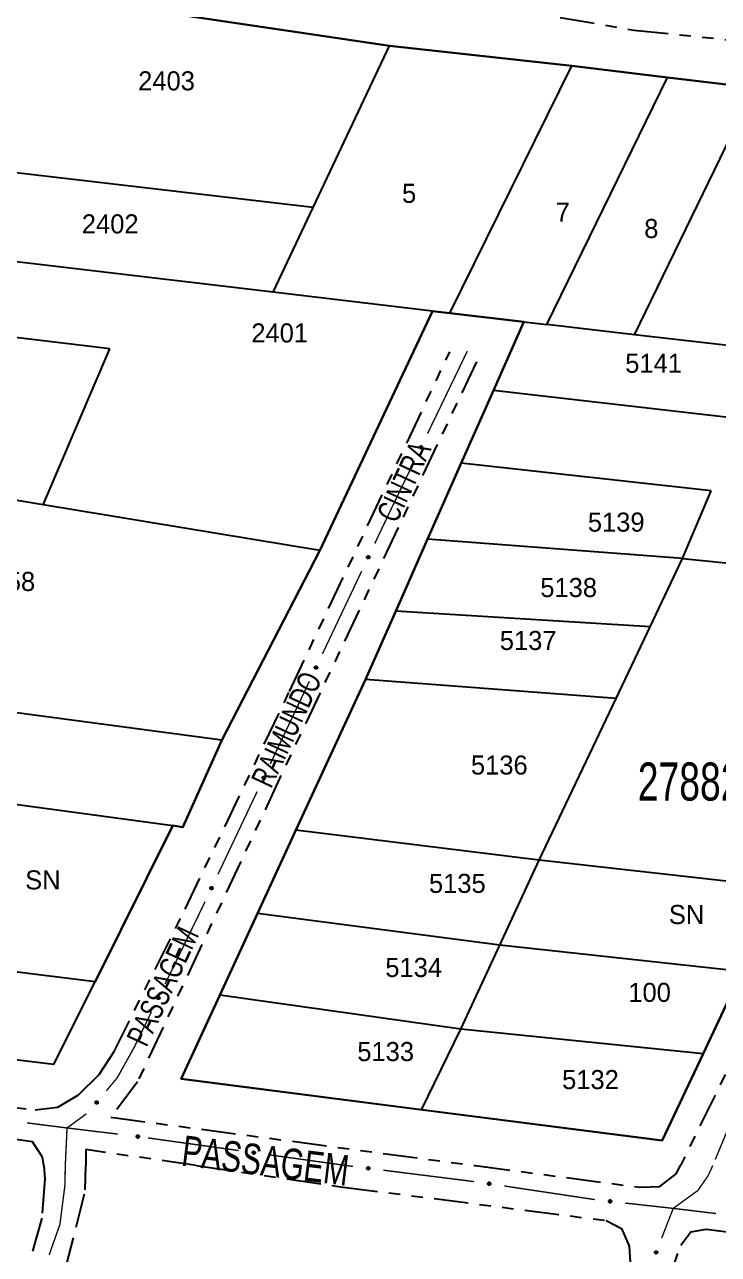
# Model space of a CAD drawing. Extents: x 203665 to 205970, y 4870865 to 4873745.
# Drawn here: x 204257.3 to 204348.3, y 4873288.7 to 4873449.9 of the extents above; entities that cross this region are included whole.
import ezdxf
from ezdxf.enums import TextEntityAlignment as Align

# ---------------------------------------------------------------- set-up
doc = ezdxf.new("R2010")
doc.units = 0
doc.header["$LTSCALE"] = 1.5
doc.header["$MEASUREMENT"] = 0
doc.linetypes.add('TRACO_25', pattern=[8, 3, -1, 1, -1, 1, -1])
for name, color, linetype in [('CD_MALHA_LOTES', 7, 'CONTINUOUS'), ('CD_TXT_QUADRA', 7, 'CONTINUOUS'), ('RU-QUADRA', 210, 'CONTINUOUS'), ('SV-EIXO-RUA-N-PAV', 6, 'CONTINUOUS'), ('SV-RUA-NAO-PAV', 7, 'CONTINUOUS'), ('SV-TXT-RUA-N-PAV', 7, 'CONTINUOUS'), ('Th_NmrPort', 1, 'CONTINUOUS')]:
    doc.layers.add(name, color=color, linetype=linetype)
doc.styles.add('ARIAL', font='ARIAL.SHX')

msp = doc.modelspace()

# ---------------------------------------------------------------- linework, layer by layer
at = {"layer": 'CD_MALHA_LOTES', "linetype": 'Continuous', "flags": 128}
for points in [[(204252.287238, 4873455.011352), (204305.169409, 4873447.162705)], [(204295.142987, 4873425.94956), (204305.169409, 4873447.162705)], [(204305.169409, 4873447.162705), (204329.069079, 4873444.50765)], [(204313.058843, 4873412.073251), (204329.069079, 4873444.50765)], [(204329.069079, 4873444.50765), (204341.586253, 4873443.011812)], [(204325.773117, 4873410.595273), (204341.586253, 4873443.011812)], [(204341.586253, 4873443.011812), (204352.995668, 4873441.648355)], [(204337.278495, 4873409.257824), (204352.995668, 4873441.648355)], [(204295.142987, 4873425.94956), (204240.448659, 4873432.344058)], [(204289.882655, 4873414.820147), (204295.142987, 4873425.94956)], [(204289.882655, 4873414.820147), (204235.478378, 4873421.2817)], [(204310.791959, 4873412.336766), (204289.882655, 4873414.820147)], [(204268.472378, 4873407.402126), (204230.996015, 4873411.915991)], [(204310.791959, 4873412.336766), (204296.002943, 4873380.955581)], [(204313.058843, 4873412.073251), (204310.791959, 4873412.336766)], [(204322.770009, 4873410.944371), (204313.058843, 4873412.073251)], [(204318.784151, 4873401.945782), (204322.770009, 4873410.944371)], [(204322.770009, 4873410.944371), (204325.773117, 4873410.595273)], [(204337.278495, 4873409.257824), (204325.773117, 4873410.595273)], [(204349.499384, 4873407.8372), (204337.278495, 4873409.257824)], [(204259.765641, 4873386.968278), (204268.472378, 4873407.402126)], [(204314.56101, 4873392.411494), (204318.784151, 4873401.945782)], [(204354.916368, 4873397.773701), (204318.784151, 4873401.945782)], [(204259.765641, 4873386.968278), (204222.314917, 4873393.182313)], [(204310.144992, 4873382.441764), (204314.56101, 4873392.411494)], [(204347.331725, 4873388.784133), (204314.56101, 4873392.411494)], [(204343.58411, 4873379.935759), (204347.331725, 4873388.784133)], [(204296.002943, 4873380.955581), (204259.765641, 4873386.968278)], [(204296.002943, 4873380.955581), (204283.161464, 4873356.073113)], [(204305.968705, 4873373.013256), (204310.144992, 4873382.441764)], [(204343.58411, 4873379.935759), (204310.144992, 4873382.441764)], [(204339.313788, 4873370.945052), (204343.58411, 4873379.935759)], [(204343.58411, 4873379.935759), (204375.28311, 4873376.704643)], [(204301.99442, 4873364.040795), (204305.968705, 4873373.013256)], [(204339.313788, 4873370.945052), (204305.968705, 4873373.013256)], [(204334.860532, 4873361.569198), (204339.313788, 4873370.945052)], [(204283.161464, 4873356.073113), (204209.663389, 4873365.880506)], [(204292.875049, 4873344.271783), (204301.99442, 4873364.040795)], [(204334.860532, 4873361.569198), (204301.99442, 4873364.040795)], [(204324.793303, 4873340.373722), (204334.860532, 4873361.569198)], [(204283.161464, 4873356.073113), (204278.049084, 4873344.685795)], [(204241.500226, 4873349.673299), (204276.734671, 4873344.895074)], [(204276.734671, 4873344.895074), (204266.562137, 4873324.414008)], [(204278.049084, 4873344.685795), (204276.734671, 4873344.895074)], [(204287.843937, 4873333.365317), (204292.875049, 4873344.271783)], [(204324.793303, 4873340.373722), (204292.875049, 4873344.271783)], [(204319.629248, 4873329.203235), (204324.793303, 4873340.373722)], [(204356.679844, 4873336.764037), (204324.793303, 4873340.373722)], [(204282.894069, 4873322.634973), (204287.843937, 4873333.365317)], [(204319.629248, 4873329.203235), (204287.843937, 4873333.365317)], [(204266.562137, 4873324.414008), (204231.453489, 4873328.778049)], [(204314.526859, 4873318.210837), (204319.629248, 4873329.203235)], [(204351.326917, 4873325.771166), (204319.629248, 4873329.203235)], [(204351.326917, 4873325.771166), (204346.255153, 4873314.97472)], [(204261.164018, 4873313.613748), (204266.562137, 4873324.414008)], [(204277.832513, 4873311.662509), (204282.894069, 4873322.634973)], [(204314.526859, 4873318.210837), (204282.894069, 4873322.634973)], [(204309.366154, 4873307.634797), (204314.526859, 4873318.210837)], [(204346.255153, 4873314.97472), (204314.526859, 4873318.210837)], [(204226.073615, 4873317.861365), (204261.164018, 4873313.613748)], [(204346.255153, 4873314.97472), (204340.914202, 4873303.605244)], [(204309.366154, 4873307.634797), (204277.832513, 4873311.662509)], [(204340.914202, 4873303.605244), (204309.366154, 4873307.634797)]]:
    msp.add_lwpolyline(points, dxfattribs=at)
at = {"layer": 'RU-QUADRA', "linetype": 'Continuous', "flags": 128}
for points in [[(204352.995668, 4873441.648355), (204341.586253, 4873443.011812), (204329.069079, 4873444.50765), (204305.169409, 4873447.162705), (204252.287238, 4873455.011352)], [(204226.073615, 4873317.861365), (204261.164018, 4873313.613748), (204266.562137, 4873324.414008), (204276.734671, 4873344.895074), (204278.049084, 4873344.685795), (204283.161464, 4873356.073113), (204296.002943, 4873380.955581), (204310.791959, 4873412.336766), (204313.058843, 4873412.073251), (204322.770009, 4873410.944371), (204318.784151, 4873401.945782), (204314.56101, 4873392.411494), (204310.144992, 4873382.441764), (204305.968705, 4873373.013256), (204301.99442, 4873364.040795), (204292.875049, 4873344.271783), (204287.843937, 4873333.365317), (204282.894069, 4873322.634973), (204277.832513, 4873311.662509), (204340.914202, 4873303.605244), (204346.255153, 4873314.97472), (204351.326917, 4873325.771166)]]:
    msp.add_lwpolyline(points, dxfattribs=at)
at = {"layer": 'SV-EIXO-RUA-N-PAV', "const_width": 0.18}
for points in [[(204315.35979, 4873407.11514), (204310.147581, 4873396.306215)], [(204308.410178, 4873392.703239), (204305.369723, 4873386.398033)], [(204305.205593, 4873386.057665), (204303.22484, 4873381.881462)], [(204305.369723, 4873386.398033), (204305.205593, 4873386.057665)], [(204301.510691, 4873378.267366), (204296.368245, 4873367.425076)], [(204294.654097, 4873363.810979), (204293.368485, 4873361.100407)], [(204293.303542, 4873360.963481), (204289.51564, 4873352.966799)], [(204293.368485, 4873361.100407), (204293.303542, 4873360.963481)], [(204287.803294, 4873349.351847), (204282.666258, 4873338.506993)], [(204280.953913, 4873334.892042), (204280.525827, 4873333.988304)], [(204280.19464, 4873333.289132), (204275.718083, 4873324.094635)], [(204280.525827, 4873333.988304), (204280.19464, 4873333.289132)], [(204273.967094, 4873320.498242), (204271.778359, 4873316.002751)], [(204271.705065, 4873315.852211), (204269.840876, 4873312.503576)], [(204271.778359, 4873316.002751), (204271.705065, 4873315.852211)], [(204269.457824, 4873311.815501), (204268.041424, 4873310.115821)], [(204269.840876, 4873312.503576), (204269.457824, 4873311.815501)], [(204351.494429, 4873309.879039), (204347.864582, 4873301.106065)], [(204265.42079, 4873307.106584), (204263.003837, 4873305.329413)], [(204257.623125, 4873305.906024), (204262.583539, 4873305.278095)], [(204262.583539, 4873305.278095), (204262.882565, 4873305.240242)], [(204262.882565, 4873305.240242), (204262.656548, 4873300.396039)], [(204263.003837, 4873305.329413), (204262.882565, 4873305.240242)], [(204262.882565, 4873305.240242), (204269.532661, 4873304.435693)], [(204273.500555, 4873303.931055), (204285.385904, 4873302.276221)], [(204262.652333, 4873300.305694), (204262.618864, 4873298.305974)], [(204262.656548, 4873300.396039), (204262.652333, 4873300.305694)], [(204289.347687, 4873301.724609), (204299.252145, 4873300.345581)], [(204299.252145, 4873300.345581), (204299.538624, 4873300.305694)], [(204300.376761, 4873300.20036), (204299.538624, 4873300.305694)], [(204347.533426, 4873300.305694), (204347.113509, 4873299.398131)], [(204316.251881, 4873298.20522), (204304.345541, 4873299.701575)], [(204346.923573, 4873298.987624), (204346.045305, 4873297.713275)], [(204347.113509, 4873299.398131), (204346.923573, 4873298.987624)], [(204262.610024, 4873297.777785), (204262.041378, 4873293.342351)], [(204262.618864, 4873298.305974), (204262.610024, 4873297.777785)], [(204332.076688, 4873295.845517), (204320.210107, 4873297.629965)], [(204345.58583, 4873297.046585), (204343.006075, 4873295.16963)], [(204346.045305, 4873297.713275), (204345.58583, 4873297.046585)], [(204342.351046, 4873294.69305), (204336.050911, 4873295.393697)], [(204342.351046, 4873294.69305), (204340.829225, 4873290.789246)], [(204343.006075, 4873295.16963), (204342.351046, 4873294.69305)], [(204343.007333, 4873294.614047), (204342.351046, 4873294.69305)], [(204347.971493, 4873294.01646), (204343.007333, 4873294.614047)], [(204261.94138, 4873292.562366), (204261.199793, 4873290.47665)], [(204262.041378, 4873293.342351), (204261.94138, 4873292.562366)], [(204260.871551, 4873289.553471), (204260.538974, 4873288.588999)], [(204261.199793, 4873290.47665), (204260.871551, 4873289.553471)]]:
    msp.add_lwpolyline(points, dxfattribs=at)
at = {"layer": 'SV-EIXO-RUA-N-PAV'}
for points in [[(204309.440442, 4873394.586333), (204309.457224, 4873394.540394), (204309.462253, 4873394.49748), (204309.456146, 4873394.46048), (204309.442224, 4873394.429191), (204309.424376, 4873394.398786), (204309.399618, 4873394.372101), (204309.365579, 4873394.34857), (204309.319614, 4873394.331412), (204309.275314, 4873394.329149), (204309.238719, 4873394.333196), (204309.205257, 4873394.345834), (204309.17601, 4873394.363668), (204309.149142, 4873394.390302), (204309.125633, 4873394.42503), (204309.109498, 4873394.471667), (204309.104856, 4873394.513772), (204309.111703, 4873394.549405), (204309.124622, 4873394.582965), (204309.143215, 4873394.613788), (204309.167669, 4873394.639843), (204309.202678, 4873394.66345), (204309.24892, 4873394.678765), (204309.290862, 4873394.683874), (204309.326582, 4873394.67753), (204309.359335, 4873394.664067), (204309.390049, 4873394.646536), (204309.41791, 4873394.622766), (204309.440442, 4873394.586333)], [(204302.528798, 4873380.157059), (204302.545876, 4873380.111229), (204302.551182, 4873380.068349), (204302.545314, 4873380.03131), (204302.531593, 4873379.999933), (204302.513942, 4873379.969413), (204302.489356, 4873379.942569), (204302.455469, 4873379.918819), (204302.409616, 4873379.901365), (204302.365331, 4873379.898817), (204302.328711, 4873379.902628), (204302.295169, 4873379.91505), (204302.265808, 4873379.932695), (204302.238768, 4873379.959155), (204302.215036, 4873379.993731), (204302.198601, 4873380.040263), (204302.193688, 4873380.082338), (204302.200305, 4873380.118014), (204302.213007, 4873380.151657), (204302.231402, 4873380.182599), (204302.255687, 4873380.20881), (204302.290543, 4873380.232643), (204302.336685, 4873380.248255), (204302.378594, 4873380.253635), (204302.414353, 4873380.247521), (204302.447193, 4873380.234269), (204302.478019, 4873380.216937), (204302.506032, 4873380.193346), (204302.528798, 4873380.157059)], [(204295.672204, 4873365.700673), (204295.689282, 4873365.654843), (204295.694588, 4873365.611962), (204295.688719, 4873365.574924), (204295.674999, 4873365.543546), (204295.657347, 4873365.513026), (204295.632761, 4873365.486182), (204295.598875, 4873365.462433), (204295.553021, 4873365.444979), (204295.508737, 4873365.44243), (204295.472117, 4873365.446241), (204295.438574, 4873365.458664), (204295.409213, 4873365.476308), (204295.382174, 4873365.502769), (204295.358441, 4873365.537345), (204295.342006, 4873365.583877), (204295.337093, 4873365.625952), (204295.34371, 4873365.661628), (204295.356412, 4873365.69527), (204295.374807, 4873365.726212), (204295.399093, 4873365.752424), (204295.433948, 4873365.776256), (204295.48009, 4873365.791869), (204295.521999, 4873365.797248), (204295.557759, 4873365.791134), (204295.590598, 4873365.777883), (204295.621425, 4873365.76055), (204295.649438, 4873365.73696), (204295.672204, 4873365.700673)], [(204288.820459, 4873351.242049), (204288.837559, 4873351.196227), (204288.842887, 4873351.153349), (204288.837037, 4873351.116308), (204288.823332, 4873351.084923), (204288.805695, 4873351.054395), (204288.781123, 4873351.027538), (204288.747248, 4873351.003772), (204288.701404, 4873350.986295), (204288.65712, 4873350.983725), (204288.620499, 4873350.987517), (204288.58695, 4873350.999923), (204288.55758, 4873351.017553), (204288.530527, 4873351.044), (204288.506778, 4873351.078564), (204288.490319, 4873351.125088), (204288.485385, 4873351.16716), (204288.491984, 4873351.20284), (204288.50467, 4873351.236488), (204288.523049, 4873351.26744), (204288.547322, 4873351.293663), (204288.582165, 4873351.317513), (204288.6283, 4873351.333149), (204288.670206, 4873351.338549), (204288.705968, 4873351.332453), (204288.738815, 4873351.319218), (204288.76965, 4873351.301901), (204288.797675, 4873351.278324), (204288.820459, 4873351.242049)], [(204281.971077, 4873336.782243), (204281.988178, 4873336.736422), (204281.993505, 4873336.693544), (204281.987655, 4873336.656502), (204281.973951, 4873336.625118), (204281.956314, 4873336.594589), (204281.931742, 4873336.567733), (204281.897867, 4873336.543966), (204281.852022, 4873336.52649), (204281.807739, 4873336.523919), (204281.771117, 4873336.527712), (204281.737568, 4873336.540118), (204281.708198, 4873336.557748), (204281.681146, 4873336.584194), (204281.657396, 4873336.618758), (204281.640938, 4873336.665282), (204281.636004, 4873336.707355), (204281.642603, 4873336.743034), (204281.655288, 4873336.776683), (204281.673668, 4873336.807634), (204281.69794, 4873336.833858), (204281.732784, 4873336.857708), (204281.778918, 4873336.873343), (204281.820824, 4873336.878744), (204281.856587, 4873336.872647), (204281.889433, 4873336.859412), (204281.920268, 4873336.842095), (204281.948293, 4873336.818519), (204281.971077, 4873336.782243)], [(204275.004458, 4873322.377434), (204275.021066, 4873322.331432), (204275.025934, 4873322.288499), (204275.019687, 4873322.251523), (204275.005647, 4873322.220287), (204274.987684, 4873322.189949), (204274.962825, 4873322.163358), (204274.928698, 4873322.139956), (204274.882668, 4873322.122971), (204274.83836, 4873322.120875), (204274.801781, 4873322.12506), (204274.768367, 4873322.137825), (204274.739188, 4873322.155769), (204274.71242, 4873322.182504), (204274.689042, 4873322.21732), (204274.673084, 4873322.264018), (204274.668601, 4873322.306141), (204274.675582, 4873322.341748), (204274.688627, 4873322.375258), (204274.707337, 4873322.406011), (204274.731889, 4873322.431973), (204274.766987, 4873322.455448), (204274.813286, 4873322.470588), (204274.855247, 4873322.475539), (204274.890943, 4873322.46906), (204274.923645, 4873322.455474), (204274.954293, 4873322.437827), (204274.982063, 4873322.413952), (204275.004458, 4873322.377434)], [(204266.937604, 4873308.619285), (204266.942721, 4873308.570645), (204266.937174, 4873308.527795), (204266.92226, 4873308.493388), (204266.901153, 4873308.466419), (204266.876452, 4873308.441261), (204266.845952, 4873308.421391), (204266.807216, 4873308.406836), (204266.75846, 4873308.40136), (204266.714937, 4873308.409928), (204266.680423, 4873308.422745), (204266.651034, 4873308.443135), (204266.626997, 4873308.46754), (204266.607404, 4873308.499904), (204266.593037, 4873308.539303), (204266.588717, 4873308.588463), (204266.594445, 4873308.630435), (204266.609744, 4873308.663336), (204266.630429, 4873308.692751), (204266.655955, 4873308.718133), (204266.686006, 4873308.737466), (204266.725702, 4873308.75186), (204266.774279, 4873308.755481), (204266.816206, 4873308.750246), (204266.849313, 4873308.735413), (204266.877814, 4873308.714396), (204266.903349, 4873308.689928), (204266.924599, 4873308.660101), (204266.937604, 4873308.619285)], [(204272.025985, 4873304.247507), (204272.064586, 4873304.27754), (204272.103903, 4873304.29546), (204272.140997, 4873304.300967), (204272.175044, 4873304.297287), (204272.209453, 4873304.289598), (204272.242433, 4873304.274193), (204272.275251, 4873304.248986), (204272.305651, 4873304.210476), (204272.32136, 4873304.168993), (204272.328705, 4873304.132916), (204272.326912, 4873304.097192), (204272.318883, 4873304.063891), (204272.301748, 4873304.030162), (204272.275878, 4873303.997154), (204272.236415, 4873303.967523), (204272.19775, 4873303.950219), (204272.161731, 4873303.945835), (204272.125828, 4873303.947865), (204272.090794, 4873303.956136), (204272.058506, 4873303.971444), (204272.025319, 4873303.99755), (204271.99659, 4873304.036888), (204271.978891, 4873304.075255), (204271.974002, 4873304.111203), (204271.976797, 4873304.146505), (204271.984089, 4873304.18111), (204271.998194, 4873304.214908), (204272.025985, 4873304.247507)], [(204287.239668, 4873302.129258), (204287.278269, 4873302.159292), (204287.317586, 4873302.177211), (204287.35468, 4873302.182718), (204287.388727, 4873302.179038), (204287.423136, 4873302.171349), (204287.456117, 4873302.155944), (204287.488934, 4873302.130738), (204287.519334, 4873302.092227), (204287.535043, 4873302.050745), (204287.542388, 4873302.014667), (204287.540595, 4873301.978943), (204287.532566, 4873301.945642), (204287.515431, 4873301.911913), (204287.489562, 4873301.878905), (204287.450098, 4873301.849274), (204287.411433, 4873301.831971), (204287.375414, 4873301.827586), (204287.339511, 4873301.829616), (204287.304477, 4873301.837887), (204287.272189, 4873301.853196), (204287.239002, 4873301.879302), (204287.210273, 4873301.918639), (204287.192575, 4873301.957006), (204287.187685, 4873301.992954), (204287.19048, 4873302.028256), (204287.197772, 4873302.062861), (204287.211877, 4873302.096659), (204287.239668, 4873302.129258)], [(204302.489984, 4873299.82383), (204302.451787, 4873299.793284), (204302.412712, 4873299.774843), (204302.375695, 4873299.768842), (204302.341601, 4873299.772068), (204302.307093, 4873299.779298), (204302.27391, 4873299.794262), (204302.24076, 4873299.81903), (204302.20985, 4873299.857131), (204302.193589, 4873299.898401), (204302.185764, 4873299.934378), (204302.187082, 4873299.970122), (204302.194666, 4873300.003527), (204302.21135, 4873300.037482), (204302.236778, 4873300.070831), (204302.275843, 4873300.100986), (204302.314274, 4873300.118802), (204302.350231, 4873300.123667), (204302.386158, 4873300.122114), (204302.4213, 4873300.114312), (204302.453788, 4873300.099434), (204302.48732, 4873300.073773), (204302.516571, 4873300.034821), (204302.534779, 4873299.996693), (204302.540147, 4873299.960814), (204302.537822, 4873299.925478), (204302.530992, 4873299.890779), (204302.517338, 4873299.856796), (204302.489984, 4873299.82383)], [(204318.358057, 4873297.797151), (204318.319131, 4873297.76754), (204318.279621, 4873297.750051), (204318.24247, 4873297.744949), (204318.208464, 4873297.749001), (204318.174142, 4873297.757064), (204318.141331, 4873297.772829), (204318.10879, 4873297.798392), (204318.078813, 4873297.837231), (204318.063557, 4873297.878883), (204318.056606, 4873297.915039), (204318.05879, 4873297.950741), (204318.067181, 4873297.983952), (204318.084684, 4873298.017493), (204318.110911, 4873298.050216), (204318.150696, 4873298.079415), (204318.189548, 4873298.096295), (204318.225612, 4873298.100286), (204318.261491, 4873298.097864), (204318.296433, 4873298.089212), (204318.328551, 4873298.073552), (204318.361451, 4873298.047085), (204318.38975, 4873298.007436), (204318.407028, 4873297.968878), (204318.411525, 4873297.932879), (204318.408345, 4873297.89761), (204318.400676, 4873297.863086), (204318.386203, 4873297.829445), (204318.358057, 4873297.797151)], [(204334.193799, 4873295.489471), (204334.156041, 4873295.458383), (204334.117234, 4873295.439386), (204334.080306, 4873295.432858), (204334.046169, 4873295.435598), (204334.011562, 4873295.442334), (204333.978169, 4873295.456824), (204333.944669, 4873295.481116), (204333.913218, 4873295.518773), (204333.89637, 4873295.559806), (204333.888033, 4873295.595667), (204333.888841, 4873295.631427), (204333.895948, 4873295.664937), (204333.912146, 4873295.699126), (204333.937095, 4873295.732835), (204333.975726, 4873295.763543), (204334.013899, 4873295.781907), (204334.049783, 4873295.787283), (204334.085729, 4873295.786244), (204334.120978, 4873295.778943), (204334.153675, 4873295.764531), (204334.18757, 4873295.73935), (204334.217373, 4873295.70082), (204334.236123, 4873295.662955), (204334.242002, 4873295.627156), (204334.240182, 4873295.591791), (204334.233848, 4873295.556998), (204334.22068, 4873295.522824), (204334.193799, 4873295.489471)], [(204340.257256, 4873289.024114), (204340.279161, 4873288.980385), (204340.289046, 4873288.938323), (204340.287192, 4873288.900869), (204340.276925, 4873288.868198), (204340.262656, 4873288.835957), (204340.241098, 4873288.806626), (204340.209961, 4873288.779372), (204340.166249, 4873288.75709), (204340.122495, 4873288.749796), (204340.085678, 4873288.749648), (204340.050994, 4873288.758393), (204340.019906, 4873288.77278), (204339.990179, 4873288.79618), (204339.962868, 4873288.828005), (204339.941526, 4873288.872501), (204339.932119, 4873288.913804), (204339.934862, 4873288.949984), (204339.943875, 4873288.984797), (204339.958837, 4873289.017537), (204339.980164, 4873289.046208), (204340.012256, 4873289.073649), (204340.056453, 4873289.094131), (204340.09754, 4873289.103984), (204340.13375, 4873289.101749), (204340.167824, 4873289.092104), (204340.200335, 4873289.078186), (204340.230721, 4873289.057743), (204340.257256, 4873289.024114)]]:
    msp.add_lwpolyline(points, close=True, dxfattribs=at)
for points in [[(204309.143215, 4873394.613788), (204309.104856, 4873394.513772)], [(204309.167669, 4873394.639843), (204309.109498, 4873394.471667)], [(204309.15413, 4873394.62263), (204309.109523, 4873394.498711)], [(204309.184925, 4873394.645653), (204309.120517, 4873394.455538)], [(204309.202678, 4873394.66345), (204309.125633, 4873394.42503)], [(204309.225509, 4873394.666984), (204309.138249, 4873394.41063)], [(204309.24892, 4873394.678765), (204309.149142, 4873394.390302)], [(204309.268046, 4873394.6798), (204309.163686, 4873394.3817)], [(204309.290862, 4873394.683874), (204309.17601, 4873394.363668)], [(204309.306522, 4873394.67791), (204309.191493, 4873394.357687)], [(204309.326582, 4873394.67753), (204309.205257, 4873394.345834)], [(204309.341441, 4873394.668646), (204309.220398, 4873394.342234)], [(204309.359335, 4873394.664067), (204309.238719, 4873394.333196)], [(204309.374034, 4873394.651414), (204309.260783, 4873394.334879)], [(204309.390049, 4873394.646536), (204309.275314, 4873394.329149)], [(204309.401798, 4873394.630452), (204309.299852, 4873394.334218)], [(204309.41791, 4873394.622766), (204309.319614, 4873394.331412)], [(204309.427191, 4873394.604573), (204309.342432, 4873394.343983)], [(204309.440442, 4873394.586333), (204309.365579, 4873394.34857)], [(204309.448566, 4873394.560938), (204309.385431, 4873394.36718)], [(204309.457224, 4873394.540394), (204309.399618, 4873394.372101)], [(204309.460196, 4873394.515943), (204309.414953, 4873394.393846)], [(204309.462253, 4873394.49748), (204309.424376, 4873394.398786)], [(204302.231402, 4873380.182599), (204302.193688, 4873380.082338)], [(204302.242259, 4873380.191511), (204302.198452, 4873380.067307)], [(204302.255687, 4873380.20881), (204302.198601, 4873380.040263)], [(204302.272905, 4873380.214731), (204302.209723, 4873380.024206)], [(204302.290543, 4873380.232643), (204302.215036, 4873379.993731)], [(204302.313351, 4873380.236324), (204302.227744, 4873379.979413)], [(204302.336685, 4873380.248255), (204302.238768, 4873379.959155)], [(204302.355804, 4873380.249414), (204302.253367, 4873379.950648)], [(204302.378594, 4873380.253635), (204302.265808, 4873379.932695)], [(204302.394291, 4873380.247772), (204302.281328, 4873379.926814)], [(204302.414353, 4873380.247521), (204302.295169, 4873379.91505)], [(204302.42927, 4873380.238733), (204302.310333, 4873379.911547)], [(204302.447193, 4873380.234269), (204302.328711, 4873379.902628)], [(204302.461973, 4873380.221712), (204302.350764, 4873379.904453)], [(204302.478019, 4873380.216937), (204302.365331, 4873379.898817)], [(204302.489871, 4873380.200928), (204302.389836, 4873379.904044)], [(204302.506032, 4873380.193346), (204302.409616, 4873379.901365)], [(204302.51543, 4873380.175214), (204302.432353, 4873379.914083)], [(204302.528798, 4873380.157059), (204302.455469, 4873379.918819)], [(204302.537086, 4873380.131718), (204302.475201, 4873379.937556)], [(204302.545876, 4873380.111229), (204302.489356, 4873379.942569)], [(204302.549006, 4873380.086798), (204302.504551, 4873379.964412)], [(204302.551182, 4873380.068349), (204302.513942, 4873379.969413)], [(204295.374807, 4873365.726212), (204295.337093, 4873365.625952)], [(204295.385664, 4873365.735125), (204295.341857, 4873365.610921)], [(204295.399093, 4873365.752424), (204295.342006, 4873365.583877)], [(204295.41631, 4873365.758345), (204295.353129, 4873365.567819)], [(204295.433948, 4873365.776256), (204295.358441, 4873365.537345)], [(204295.456756, 4873365.779938), (204295.37115, 4873365.523027)], [(204295.48009, 4873365.791869), (204295.382174, 4873365.502769)], [(204295.49921, 4873365.793027), (204295.396772, 4873365.494261)], [(204295.521999, 4873365.797248), (204295.409213, 4873365.476308)], [(204295.537697, 4873365.791385), (204295.424734, 4873365.470428)], [(204295.557759, 4873365.791134), (204295.438574, 4873365.458664)], [(204295.572675, 4873365.782346), (204295.453738, 4873365.455161)], [(204295.590598, 4873365.777883), (204295.472117, 4873365.446241)], [(204295.605378, 4873365.765325), (204295.49417, 4873365.448066)], [(204295.621425, 4873365.76055), (204295.508737, 4873365.44243)], [(204295.633277, 4873365.744542), (204295.533242, 4873365.447657)], [(204295.649438, 4873365.73696), (204295.553021, 4873365.444979)], [(204295.658836, 4873365.718827), (204295.575759, 4873365.457696)], [(204295.672204, 4873365.700673), (204295.598875, 4873365.462433)], [(204295.680492, 4873365.675331), (204295.618607, 4873365.48117)], [(204295.689282, 4873365.654843), (204295.632761, 4873365.486182)], [(204295.692412, 4873365.630412), (204295.647957, 4873365.508025)], [(204295.694588, 4873365.611962), (204295.657347, 4873365.513026)], [(204288.523049, 4873351.26744), (204288.485385, 4873351.16716)], [(204288.533902, 4873351.276357), (204288.490157, 4873351.152132)], [(204288.547322, 4873351.293663), (204288.490319, 4873351.125088)], [(204288.564536, 4873351.299593), (204288.50145, 4873351.109036)], [(204288.582165, 4873351.317513), (204288.506778, 4873351.078564)], [(204288.604971, 4873351.321206), (204288.519493, 4873351.064252)], [(204288.6283, 4873351.333149), (204288.530527, 4873351.044)], [(204288.647418, 4873351.334316), (204288.54513, 4873351.0355)], [(204288.670206, 4873351.338549), (204288.55758, 4873351.017553)], [(204288.685906, 4873351.332694), (204288.573104, 4873351.01168)], [(204288.705968, 4873351.332453), (204288.58695, 4873350.999923)], [(204288.720889, 4873351.323672), (204288.602116, 4873350.996428)], [(204288.738815, 4873351.319218), (204288.620499, 4873350.987517)], [(204288.753601, 4873351.306667), (204288.642551, 4873350.989353)], [(204288.76965, 4873351.301901), (204288.65712, 4873350.983725)], [(204288.781509, 4873351.285898), (204288.681623, 4873350.988964)], [(204288.797675, 4873351.278324), (204288.701404, 4873350.986295)], [(204288.807082, 4873351.260196), (204288.724135, 4873350.999024)], [(204288.820459, 4873351.242049), (204288.747248, 4873351.003772)], [(204288.828759, 4873351.216711), (204288.766971, 4873351.022519)], [(204288.837559, 4873351.196227), (204288.781123, 4873351.027538)], [(204288.840702, 4873351.171798), (204288.796308, 4873351.049389)], [(204288.842887, 4873351.153349), (204288.805695, 4873351.054395)], [(204281.673668, 4873336.807634), (204281.636004, 4873336.707355)], [(204281.68452, 4873336.816552), (204281.640775, 4873336.692326)], [(204281.69794, 4873336.833858), (204281.640938, 4873336.665282)], [(204281.715155, 4873336.839788), (204281.652068, 4873336.64923)], [(204281.732784, 4873336.857708), (204281.657396, 4873336.618758)], [(204281.75559, 4873336.8614), (204281.670112, 4873336.604447)], [(204281.778918, 4873336.873343), (204281.681146, 4873336.584194)], [(204281.798037, 4873336.874511), (204281.695749, 4873336.575694)], [(204281.820824, 4873336.878744), (204281.708198, 4873336.557748)], [(204281.836525, 4873336.872888), (204281.723722, 4873336.551875)], [(204281.856587, 4873336.872647), (204281.737568, 4873336.540118)], [(204281.871508, 4873336.863867), (204281.752734, 4873336.536622)], [(204281.889433, 4873336.859412), (204281.771117, 4873336.527712)], [(204281.904219, 4873336.846862), (204281.793169, 4873336.529548)], [(204281.920268, 4873336.842095), (204281.807739, 4873336.523919)], [(204281.932128, 4873336.826093), (204281.832241, 4873336.529158)], [(204281.948293, 4873336.818519), (204281.852022, 4873336.52649)], [(204281.9577, 4873336.800391), (204281.874753, 4873336.539218)], [(204281.971077, 4873336.782243), (204281.897867, 4873336.543966)], [(204281.979378, 4873336.756905), (204281.91759, 4873336.562714)], [(204281.988178, 4873336.736422), (204281.931742, 4873336.567733)], [(204281.99132, 4873336.711992), (204281.946926, 4873336.589584)], [(204281.993505, 4873336.693544), (204281.956314, 4873336.594589)], [(204274.707337, 4873322.406011), (204274.668601, 4873322.306141)], [(204274.731889, 4873322.431973), (204274.673084, 4873322.264018)], [(204274.718285, 4873322.414812), (204274.673211, 4873322.291062)], [(204274.749167, 4873322.437718), (204274.684042, 4873322.247848)], [(204274.766987, 4873322.455448), (204274.689042, 4873322.21732)], [(204274.789831, 4873322.458896), (204274.701604, 4873322.202873)], [(204274.813286, 4873322.470588), (204274.71242, 4873322.182504)], [(204274.832416, 4873322.471551), (204274.726931, 4873322.173848)], [(204274.855247, 4873322.475539), (204274.739188, 4873322.155769)], [(204274.870884, 4873322.469516), (204274.754648, 4873322.14973)], [(204274.890943, 4873322.46906), (204274.768367, 4873322.137825)], [(204274.905769, 4873322.46012), (204274.783495, 4873322.134167)], [(204274.923645, 4873322.455474), (204274.801781, 4873322.12506)], [(204274.938296, 4873322.442766), (204274.823851, 4873322.12666)], [(204274.954293, 4873322.437827), (204274.83836, 4873322.120875)], [(204274.96598, 4873322.421699), (204274.862917, 4873322.125852)], [(204274.982063, 4873322.413952), (204274.882668, 4873322.122971)], [(204274.991276, 4873322.395724), (204274.905534, 4873322.135456)], [(204275.004458, 4873322.377434), (204274.928698, 4873322.139956)], [(204275.012486, 4873322.352009), (204274.94862, 4873322.15849)], [(204275.021066, 4873322.331432), (204274.962825, 4873322.163358)], [(204275.023946, 4873322.30697), (204274.978243, 4873322.185044)], [(204275.025934, 4873322.288499), (204274.987684, 4873322.189949)], [(204266.686006, 4873308.737466), (204266.588717, 4873308.588463)], [(204266.725702, 4873308.75186), (204266.593037, 4873308.539303)], [(204266.655955, 4873308.718133), (204266.594445, 4873308.630435)], [(204266.66869, 4873308.724059), (204266.595312, 4873308.614691)], [(204266.704156, 4873308.738909), (204266.595487, 4873308.57014)], [(204266.748707, 4873308.749741), (204266.601777, 4873308.52227)], [(204266.774279, 4873308.755481), (204266.607404, 4873308.499904)], [(204266.793083, 4873308.751837), (204266.619422, 4873308.488027)], [(204266.816206, 4873308.750246), (204266.626997, 4873308.46754)], [(204266.829947, 4873308.740656), (204266.640562, 4873308.457977)], [(204266.849313, 4873308.735413), (204266.651034, 4873308.443135)], [(204266.861569, 4873308.723185), (204266.664847, 4873308.435963)], [(204266.877814, 4873308.714396), (204266.680423, 4873308.422745)], [(204266.888999, 4873308.698551), (204266.702235, 4873308.419016)], [(204266.903349, 4873308.689928), (204266.714937, 4873308.409928)], [(204266.910837, 4873308.671471), (204266.739972, 4873308.408883)], [(204266.924599, 4873308.660101), (204266.75846, 4873308.40136)], [(204266.929182, 4873308.640198), (204266.783649, 4873308.40801)], [(204266.937604, 4873308.619285), (204266.807216, 4873308.406836)], [(204266.939315, 4873308.592677), (204266.830995, 4873308.420065)], [(204266.942721, 4873308.570645), (204266.845952, 4873308.421391)], [(204266.939664, 4873308.546205), (204266.866112, 4873308.438759)], [(204266.937174, 4873308.527795), (204266.876452, 4873308.441261)], [(204271.974002, 4873304.111203), (204272.326912, 4873304.097192)], [(204271.976797, 4873304.146505), (204272.328705, 4873304.132916)], [(204271.977913, 4873304.128068), (204272.325706, 4873304.112708)], [(204271.978891, 4873304.075255), (204272.318883, 4873304.063891)], [(204271.979778, 4873304.091989), (204272.319839, 4873304.080461)], [(204271.984089, 4873304.18111), (204272.32136, 4873304.168993)], [(204271.984345, 4873304.16437), (204272.320352, 4873304.153407)], [(204271.989752, 4873304.05478), (204272.305486, 4873304.046639)], [(204271.995807, 4873304.197216), (204272.309026, 4873304.190803)], [(204271.99659, 4873304.036888), (204272.301748, 4873304.030162)], [(204271.998194, 4873304.214908), (204272.305651, 4873304.210476)], [(204272.012675, 4873304.22931), (204272.286701, 4873304.228354)], [(204272.014968, 4873304.018205), (204272.285727, 4873304.013571)], [(204272.025319, 4873303.99755), (204272.275878, 4873303.997154)], [(204272.025985, 4873304.247507), (204272.275251, 4873304.248986)], [(204272.047676, 4873304.263012), (204272.251459, 4873304.262192)], [(204272.047695, 4873303.986095), (204272.248399, 4873303.982948)], [(204272.058506, 4873303.971444), (204272.236415, 4873303.967523)], [(204272.064586, 4873304.27754), (204272.242433, 4873304.274193)], [(204272.079036, 4873303.963821), (204272.21066, 4873303.959271)], [(204272.086954, 4873304.287852), (204272.217039, 4873304.282139)], [(204272.090794, 4873303.956136), (204272.19775, 4873303.950219)], [(204272.103903, 4873304.29546), (204272.209453, 4873304.289598)], [(204287.187685, 4873301.992954), (204287.540595, 4873301.978943)], [(204287.19048, 4873302.028256), (204287.542388, 4873302.014667)], [(204287.191596, 4873302.009819), (204287.53939, 4873301.99446)], [(204287.192575, 4873301.957006), (204287.532566, 4873301.945642)], [(204287.193461, 4873301.97374), (204287.533522, 4873301.962212)], [(204287.197772, 4873302.062861), (204287.535043, 4873302.050745)], [(204287.198028, 4873302.046121), (204287.534035, 4873302.035158)], [(204287.203435, 4873301.936531), (204287.519169, 4873301.928391)], [(204287.20949, 4873302.078968), (204287.522709, 4873302.072555)], [(204287.210273, 4873301.918639), (204287.515431, 4873301.911913)], [(204287.211877, 4873302.096659), (204287.519334, 4873302.092227)], [(204287.226358, 4873302.111061), (204287.500384, 4873302.110105)], [(204287.239668, 4873302.129258), (204287.488934, 4873302.130738)], [(204287.261359, 4873302.144763), (204287.465142, 4873302.143943)], [(204287.278269, 4873302.159292), (204287.456117, 4873302.155944)], [(204287.300638, 4873302.169603), (204287.430722, 4873302.16389)], [(204287.317586, 4873302.177211), (204287.423136, 4873302.171349)], [(204287.228652, 4873301.899956), (204287.49941, 4873301.895322)], [(204287.239002, 4873301.879302), (204287.489562, 4873301.878905)], [(204287.261378, 4873301.867846), (204287.462082, 4873301.864699)], [(204287.272189, 4873301.853196), (204287.450098, 4873301.849274)], [(204287.292719, 4873301.845572), (204287.424344, 4873301.841022)], [(204287.304477, 4873301.837887), (204287.411433, 4873301.831971)], [(204302.537822, 4873299.925478), (204302.185764, 4873299.934378)], [(204302.540147, 4873299.960814), (204302.187082, 4873299.970122)], [(204302.536461, 4873299.943898), (204302.188493, 4873299.954623)], [(204302.530992, 4873299.890779), (204302.193589, 4873299.898401)], [(204302.534115, 4873299.979949), (204302.193931, 4873299.986946)], [(204302.530513, 4873299.907513), (204302.19439, 4873299.914)], [(204302.534779, 4873299.996693), (204302.194666, 4873300.003527)], [(204302.519489, 4873299.874517), (204302.206212, 4873299.876757)], [(204302.523646, 4873300.017022), (204302.207832, 4873300.020956)], [(204302.517338, 4873299.856796), (204302.20985, 4873299.857131)], [(204302.516571, 4873300.034821), (204302.21135, 4873300.037482)], [(204302.497945, 4873300.053258), (204302.227148, 4873300.054285)], [(204302.503051, 4873299.842202), (204302.229036, 4873299.839507)], [(204302.48732, 4873300.073773), (204302.236778, 4873300.070831)], [(204302.489984, 4873299.82383), (204302.24076, 4873299.81903)], [(204302.464793, 4873300.084929), (204302.264065, 4873300.085402)], [(204302.468501, 4873299.808037), (204302.264725, 4873299.806142)], [(204302.451787, 4873299.793284), (204302.27391, 4873299.794262)], [(204302.453788, 4873300.099434), (204302.275843, 4873300.100986)], [(204302.429557, 4873299.782676), (204302.299408, 4873299.786655)], [(204302.433158, 4873300.106784), (204302.301485, 4873300.109579)], [(204302.412712, 4873299.774843), (204302.307093, 4873299.779298)], [(204302.4213, 4873300.114312), (204302.314274, 4873300.118802)], [(204318.408345, 4873297.89761), (204318.056606, 4873297.915039)], [(204318.411525, 4873297.932879), (204318.05879, 4873297.950741)], [(204318.40743, 4873297.916058), (204318.059825, 4873297.935212)], [(204318.400676, 4873297.863086), (204318.063557, 4873297.878883)], [(204318.400602, 4873297.879828), (204318.064736, 4873297.894458)], [(204318.405959, 4873297.952155), (204318.066044, 4873297.967394)], [(204318.407028, 4873297.968878), (204318.067181, 4873297.983952)], [(204318.388783, 4873297.847109), (204318.075652, 4873297.85694)], [(204318.386203, 4873297.829445), (204318.078813, 4873297.837231)], [(204318.396392, 4873297.98947), (204318.080766, 4873298.001057)], [(204318.38975, 4873298.007436), (204318.084684, 4873298.017493)], [(204318.371566, 4873297.815201), (204318.097566, 4873297.819148)], [(204318.371576, 4873298.026319), (204318.100884, 4873298.033908)], [(204318.358057, 4873297.797151), (204318.10879, 4873297.798392)], [(204318.361451, 4873298.047085), (204318.110911, 4873298.050216)], [(204318.336199, 4873297.781883), (204318.132437, 4873297.784927)], [(204318.339202, 4873298.058784), (204318.138544, 4873298.064121)], [(204318.319131, 4873297.76754), (204318.141331, 4873297.772829)], [(204318.328551, 4873298.073552), (204318.150696, 4873298.079415)], [(204318.296652, 4873297.757473), (204318.166637, 4873297.764606)], [(204318.279621, 4873297.750051), (204318.174142, 4873297.757064)], [(204318.308106, 4873298.081399), (204318.176539, 4873298.087385)], [(204318.296433, 4873298.089212), (204318.189548, 4873298.096295)], [(204334.240182, 4873295.591791), (204333.888033, 4873295.595667)], [(204334.242002, 4873295.627156), (204333.888841, 4873295.631427)], [(204334.238558, 4873295.610189), (204333.890473, 4873295.61595)], [(204334.235699, 4873295.646204), (204333.895449, 4873295.648347)], [(204334.236123, 4873295.662955), (204333.895948, 4873295.664937)], [(204334.233848, 4873295.556998), (204333.89637, 4873295.559806)], [(204334.23313, 4873295.573724), (204333.896949, 4873295.575415)], [(204334.224702, 4873295.683123), (204333.908864, 4873295.682552)], [(204334.222578, 4873295.540574), (204333.909301, 4873295.538345)], [(204334.217373, 4873295.70082), (204333.912146, 4873295.699126)], [(204334.22068, 4873295.522824), (204333.913218, 4873295.518773)], [(204334.198486, 4873295.718989), (204333.927703, 4873295.716153)], [(204334.206602, 4873295.508027), (204333.932654, 4873295.501424)], [(204334.18757, 4873295.73935), (204333.937095, 4873295.732835)], [(204334.193799, 4873295.489471), (204333.944669, 4873295.481116)], [(204334.164886, 4873295.750184), (204333.964172, 4873295.747793)], [(204334.172544, 4873295.473373), (204333.968815, 4873295.468571)], [(204334.153675, 4873295.764531), (204333.975726, 4873295.763543)], [(204334.156041, 4873295.458383), (204333.978169, 4873295.456824)], [(204334.132943, 4873295.771585), (204334.001243, 4873295.772502)], [(204334.120978, 4873295.778943), (204334.013899, 4873295.781907)], [(204334.133966, 4873295.447459), (204334.003773, 4873295.449581)], [(204334.117234, 4873295.439386), (204334.011562, 4873295.442334)], [(204339.958837, 4873289.017537), (204339.932119, 4873288.913804)], [(204339.968673, 4873289.027565), (204339.938471, 4873288.899372)], [(204339.980164, 4873289.046208), (204339.941526, 4873288.872501)], [(204339.996646, 4873289.053945), (204339.95431, 4873288.857732)], [(204340.012256, 4873289.073649), (204339.962868, 4873288.828005)], [(204340.034536, 4873289.07976), (204339.977042, 4873288.815136)], [(204340.056453, 4873289.094131), (204339.990179, 4873288.79618)], [(204340.075337, 4873289.097337), (204340.005608, 4873288.789291)], [(204340.09754, 4873289.103984), (204340.019906, 4873288.77278)], [(204340.113777, 4873289.099842), (204340.035969, 4873288.768602)], [(204340.13375, 4873289.101749), (204340.050994, 4873288.758393)], [(204340.149525, 4873289.094615), (204340.066447, 4873288.756541)], [(204340.167824, 4873289.092104), (204340.085678, 4873288.749648)], [(204340.183868, 4873289.081208), (204340.107407, 4873288.753833)], [(204340.200335, 4873289.078186), (204340.122495, 4873288.749796)], [(204340.213838, 4873289.063544), (204340.146296, 4873288.757627)], [(204340.230721, 4873289.057743), (204340.166249, 4873288.75709)], [(204340.242014, 4873289.040726), (204340.187488, 4873288.772178)], [(204340.257256, 4873289.024114), (204340.209961, 4873288.779372)], [(204340.26822, 4873288.99981), (204340.227564, 4873288.800121)], [(204340.279161, 4873288.980385), (204340.241098, 4873288.806626)], [(204340.284899, 4873288.956432), (204340.253857, 4873288.829976)], [(204340.289046, 4873288.938323), (204340.262656, 4873288.835957)]]:
    msp.add_lwpolyline(points, dxfattribs=at)
at = {"layer": 'SV-RUA-NAO-PAV', "linetype": 'TRACO_25'}
for points in [[(204253.154276, 4873466.138717, 10.189648), (204266.186198, 4873462.520086, 9.461571), (204270.010942, 4873461.705263, 9.398941), (204274.02701, 4873460.855697, 9.250194), (204296.181892, 4873456.362088, 8.843098), (204303.986766, 4873454.97816, 8.843098), (204309.821667, 4873453.886494, 8.678693), (204315.714226, 4873452.913975, 8.592577), (204337.193134, 4873449.213927, 8.482974), (204384.710309, 4873444.291797, 7.80187), (204418.346756, 4873440.019511, 7.80187), (204460.21, 4873436.08, 6.861701), (204465.76, 4873433.59, 6.803346), (204469.58, 4873429.96, 6.920057), (204470.58, 4873421.64, 6.920057), (204454.205498, 4873385.956129, 7.28), (204452.26, 4873384.28, 7.279913), (204449.3, 4873384.25, 7.279913), (204419.593627, 4873387.932522, 6.917218), (204390.991893, 4873391.339971, 8.068048), (204393.037513, 4873399.660917, 8.005418), (204389.039033, 4873400.622208, 8.028905), (204358.484226, 4873331.059226, 8.122849), (204343.286827, 4873300.306643, 8.122849)], [(204185.028091, 4873321.506712, 10.808121), (204189.042185, 4873317.177862, 10.753319), (204194.126586, 4873315.585084, 10.68286), (204226.245969, 4873311.492148, 10.127017), (204258.704186, 4873307.618297, 9.359797), (204261.690425, 4873307.967298, 9.359797), (204264.391142, 4873309.584152, 9.359797), (204267.10712, 4873312.264577, 9.359797), (204269.044693, 4873315.284125, 9.359797), (204278.36775, 4873333.92241, 9.40677), (204292.053463, 4873362.496011, 9.40677), (204313.049342, 4873407.009368, 9.351968)], [(204316.539343, 4873405.703454, 9.351968), (204290.746314, 4873351.053067, 9.524201), (204272.112342, 4873311.280817, 9.469399), (204268.624862, 4873306.635872, 9.445913), (204316.44907, 4873300.306985, 7.974103)], [(204259.85504, 4873300.307705, 9.563345), (204259.662405, 4873301.429746, 9.563345), (204258.372476, 4873303.439892, 9.485057), (204224.189294, 4873307.970411, 9.993928), (204180.323661, 4873311.704282, 10.996012)], [(204279.804167, 4873300.307451, 9.312824), (204265.36721, 4873302.41154, 9.312824), (204265.330675, 4873300.307635, 9.610317)], [(204259.85504, 4873300.307705, 9.563345), (204259.989962, 4873298.548267, 9.633804), (204259.587374, 4873293.41641, 9.751236), (204257.854028, 4873287.362526, 9.876496), (204255.771104, 4873280.89775, 9.970442), (204253.264839, 4873275.56447, 9.970442), (204246.54569, 4873261.266258, 10.309516), (204221.741308, 4873210.995149, 10.508801), (204200.427479, 4873168.120093, 10.652287), (204180.55208, 4873128.760921, 10.83563), (204153.272938, 4873073.818678, 11.106659), (204151.324129, 4873072.07017, 11.106659), (204148.583536, 4873071.219222, 11.138544), (204126.016099, 4873074.268719, 11.234201), (204092.798837, 4873078.555751, 11.545088), (204079.053504, 4873080.251549, 12.00743), (204071.854982, 4873082.892836, 12.573402)], [(204262.604917, 4873286.478403, 9.907811), (204264.070202, 4873292.2322, 9.845181), (204265.275145, 4873297.109912, 9.610317), (204265.330675, 4873300.307635, 9.610317)], [(204279.804167, 4873300.307451, 9.312824), (204299.097277, 4873297.495611, 8.756981), (204333.546225, 4873293.105243, 7.981932), (204335.5771, 4873292.044258, 7.92713), (204336.574995, 4873289.734369, 7.981932), (204336.827886, 4873285.635544, 7.981932)], [(204316.44907, 4873300.306985, 7.974103), (204337.9886, 4873297.456519, 7.974103), (204340.595824, 4873297.571015, 7.974103), (204342.753616, 4873299.227667, 7.942788)], [(204342.753616, 4873299.227667, 7.942788), (204343.286827, 4873300.306643, 8.122849)], [(204339.434522, 4873278.877915, 8.224624), (204343.354861, 4873289.884872, 8.005418), (204344.642559, 4873291.618017, 7.809699), (204346.685755, 4873291.972574, 7.73924), (204394.554442, 4873286.061022, 7.762888)]]:
    msp.add_polyline3d(points, dxfattribs=at)

# ---------------------------------------------------------------- texts
at = {"layer": 'CD_TXT_QUADRA', "style": 'ARIAL', "width": 0.7}
msp.add_text('278824441', height=5, dxfattribs=at).set_placement((204337.700818, 4873348.168987))
at = {"layer": 'SV-TXT-RUA-N-PAV', "style": 'ARIAL', "width": 0.7}
for s, height, rotation, p in [('CINTRA', 3, 65, (204306.088152, 4873384.415001)), ('RAIMUNDO', 3, 65, (204289.632487, 4873349.643934)), ('PASSAGEM', 3, 65, (204273.297024, 4873315.723878)), ('PASSAGEM', 4, 353, (204277.762519, 4873300.316261))]:
    msp.add_text(s, height=height, rotation=rotation, dxfattribs=at).set_placement(p)
at = {"layer": 'Th_NmrPort', "color": 1}
for s, p in [('2403', (204272.203172, 4873442.552432)), ('5', (204306.797399, 4873427.799206)), ('7', (204326.938801, 4873425.339188)), ('2402', (204264.823116, 4873423.79479)), ('8', (204338.547013, 4873423.186672)), ('2401', (204287.040159, 4873409.495933)), ('5141', (204336.056585, 4873405.517929)), ('5139', (204331.155732, 4873384.689305)), ('2458', (204251.263223, 4873376.900687)), ('5138', (204324.922999, 4873376.112813)), ('5137', (204319.613742, 4873369.169938)), ('5136', (204315.831435, 4873352.833762)), ('SN', (204257.393118, 4873337.766246)), ('5135', (204310.327108, 4873337.314394)), ('SN', (204341.774247, 4873333.23035)), ('5134', (204304.609446, 4873326.287476)), ('100', (204336.46499, 4873323.02024)), ('5133', (204300.933807, 4873315.260557)), ('5132', (204327.78183, 4873311.584917))]:
    msp.add_text(s, height=2.5, dxfattribs=at).set_placement(p, align=Align.MIDDLE_LEFT)

doc.saveas('drawing.dxf')
